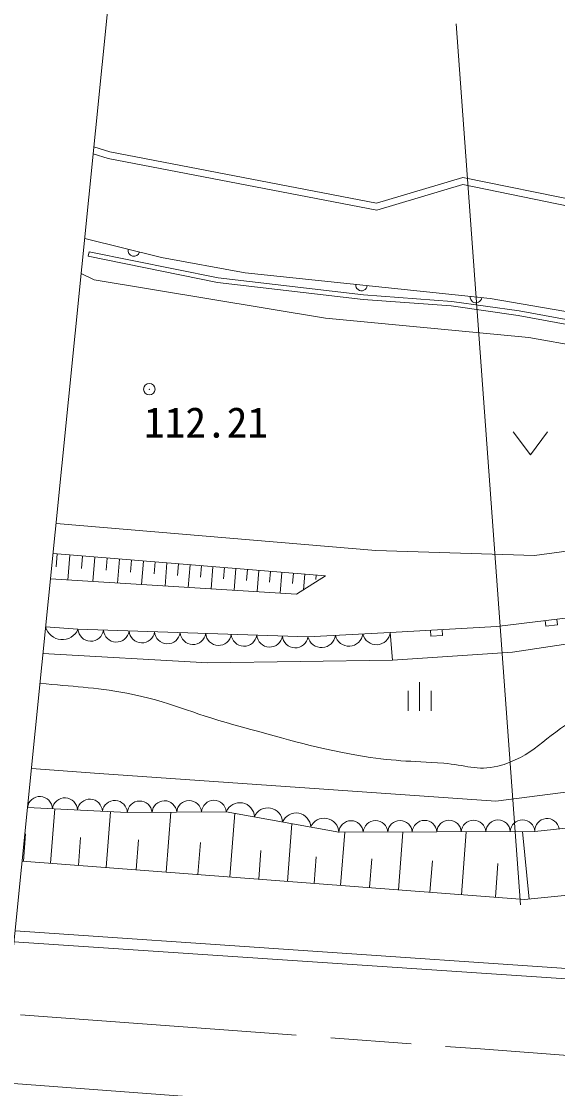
# Model space of a CAD drawing. Units: millimetres, scale not verified. Extents: x 40000 to 680000, y 20000 to 380000.
# Drawn here: x 73655 to 96933, y 298285 to 344612 of the extents above; entities that cross this region are included whole.
import ezdxf
from ezdxf.enums import TextEntityAlignment as Align

# ---------------------------------------------------------------- set-up
doc = ezdxf.new("R2010")
doc.units = ezdxf.units.MM
doc.header["$LTSCALE"] = 1000
doc.header["$PDMODE"] = 32
doc.header["$PDSIZE"] = 500
doc.linetypes.add('CHAIN', pattern=[18.5, 12, -1.5, 3.5, -1.5])
for name, color, linetype, lineweight in [('M-BGD', 7, 'Continuous', 13), ('M-BMK', 2, 'CHAIN', 13), ('M-STR-STRC', 7, 'Continuous', 13)]:
    doc.layers.add(name, color=color, linetype=linetype, lineweight=lineweight)
doc.styles.add('ＭＳ ゴシック', font='')
doc.styles.get('ＭＳ ゴシック').set_extended_font_data('MS Gothic')

msp = doc.modelspace()

# ---------------------------------------------------------------- linework, layer by layer
at = {"layer": 'M-BGD'}
for p, q in [((77838, 349424), (73082, 302136)), ((77494, 338946), (76806, 339171)), ((77419, 338655), (76776, 338865)), ((89085, 336419), (77419, 338655)), ((89070, 336727), (77494, 338946)), ((92811, 337840), (89070, 336727)), ((98478, 336678), (92811, 337840)), ((92824, 337531), (89085, 336419)), ((98396, 336389), (92824, 337531)), ((76556, 334418), (76596, 334614)), ((76596, 334614), (82198, 333472)), ((76556, 334418), (82167, 333274)), ((76818, 333386), (76252, 333661)), ((86851, 331735), (76818, 333386)), ((82167, 333274), (88494, 332542)), ((82198, 333472), (88513, 332741)), ((88513, 332741), (92338, 332456)), ((88494, 332542), (92316, 332257)), ((92316, 332257), (95225, 331849)), ((92338, 332456), (95257, 332047)), ((95687, 330896), (86851, 331735)), ((95225, 331849), (97420, 331442)), ((95257, 332047), (97460, 331638)), ((100277, 330071), (95687, 330896)), ((94998, 326790), (95748, 325790)), ((95748, 325790), (96498, 326790)), ((75162, 322822), (89044, 321649)), ((95929, 321433), (102704, 322344)), ((89044, 321649), (95929, 321433)), ((75030, 321507), (86861, 320541)), ((75208, 321492), (75163, 320938)), ((75762, 321447), (75673, 320361)), ((76305, 321403), (76261, 320860)), ((76848, 321358), (76761, 320294)), ((77380, 321315), (77337, 320783)), ((77912, 321272), (77827, 320229)), ((78433, 321229), (78391, 320708)), ((78955, 321186), (78871, 320165)), ((79465, 321145), (79424, 320634)), ((79976, 321103), (79894, 320102)), ((80476, 321062), (80435, 320562)), ((80977, 321021), (80897, 320041)), ((81475, 320981), (81435, 320490)), ((81973, 320940), (81895, 319980)), ((82472, 320899), (82432, 320419)), ((82970, 320858), (82893, 319918)), ((83468, 320818), (83430, 320348)), ((83967, 320777), (83892, 319857)), ((84465, 320736), (84427, 320276)), ((84963, 320696), (84890, 319796)), ((85462, 320655), (85425, 320205)), ((85960, 320614), (85905, 319942)), ((85602, 319752), (74919, 320407)), ((86861, 320541), (85602, 319752)), ((86458, 320573), (86443, 320380)), ((103722, 318552), (94971, 317230)), ((96396, 318602), (96427, 318353)), ((96427, 318353), (96923, 318415)), ((96923, 318415), (96892, 318663)), ((89766, 316888), (89669, 318084)), ((91416, 318182), (91430, 317932)), ((91430, 317932), (91930, 317960)), ((91930, 317960), (91916, 318210)), ((81746, 316763), (74594, 317169)), ((89766, 316888), (81746, 316763)), ((94971, 317230), (89766, 316888)), ((90441, 314678), (90441, 315553)), ((90941, 314678), (90941, 315928)), ((91441, 314678), (91441, 315553)), ((94243, 310763), (107624, 312477)), ((74092, 312175), (77037, 311959)), ((77037, 311959), (94243, 310763)), ((74923, 308070), (75104, 310430)), ((77342, 307885), (77527, 310303)), ((79940, 307686), (80139, 310284)), ((82705, 307474), (82917, 310239)), ((85207, 307282), (85398, 309784)), ((73743, 308161), (73834, 309341)), ((76133, 307977), (76225, 309187)), ((78641, 307785), (78740, 309084)), ((87513, 307106), (87690, 309412)), ((90024, 306913), (90217, 309425)), ((92759, 306704), (92968, 309438)), ((95699, 306516), (95407, 309451)), ((81322, 307580), (81428, 308963)), ((83956, 307378), (84052, 308629)), ((73688, 308165), (95487, 306495)), ((86360, 307194), (86448, 308347)), ((88769, 307010), (88865, 308265)), ((91392, 306809), (91496, 308176)), ((94229, 306591), (94342, 308062)), ((95487, 306495), (101140, 307056)), ((73384, 305136), (125666, 301554))]:
    msp.add_line(p, q, dxfattribs=at)
for points in [[(76406, 335191), (79734, 334365), (83374, 333699), (94004, 332580), (98123, 331866), (101957, 331072), (104912, 330323), (106512, 329645), (109528, 327270), (111689, 324766), (110028, 324193)], [(89669, 318084), (94299, 318343), (99641, 319001), (103557, 319732)], [(74710, 318329), (76111, 318223), (86093, 317897), (89669, 318084)], [(120124, 313780), (108660, 310809), (95941, 309453), (87434, 309411), (82548, 310307), (78254, 310265), (73922, 310492)]]:
    msp.add_lwpolyline(points, dxfattribs=at)
for centre, radius, start, end in [((78541, 334661), 250, 166.0485, 346.0485), ((88417, 333168), 250, 173.9936, 353.9936), ((93389, 332645), 250, 173.9936, 353.9936), ((75429, 318519), 744, 194.7765, 336.5418), ((76668, 318263), 558, 184.0811, 352.185), ((77777, 318226), 558, 184.0811, 352.185), ((78886, 318190), 558, 184.0811, 352.185), ((79995, 318154), 558, 184.0811, 352.185), ((81104, 318118), 558, 184.0811, 352.185), ((82213, 318082), 558, 184.0811, 352.185), ((83322, 318046), 558, 184.0811, 352.185), ((84431, 318009), 558, 184.0811, 352.185), ((85540, 317973), 558, 184.0811, 352.185), ((86683, 318035), 606, 193.0794, 352.8857), ((87875, 318097), 606, 193.0794, 352.8857), ((89067, 318159), 606, 193.0794, 352.8857), ((74461, 310420), 544, 1.642, 172.3663), ((75544, 310363), 544, 1.642, 172.3663), ((76627, 310307), 544, 1.642, 172.3663), ((77710, 310250), 544, 1.642, 172.3663), ((78791, 310232), 538, 4.6204, 176.4851), ((79865, 310243), 538, 4.6204, 176.4851), ((80938, 310253), 538, 4.6204, 176.4851), ((82012, 310264), 538, 4.6204, 176.4851), ((83135, 310062), 636, 1.9202, 157.2936), ((84356, 309838), 636, 1.9202, 157.2936), ((85578, 309614), 636, 1.9202, 157.2936), ((86799, 309389), 636, 1.9202, 157.2936), ((91156, 309397), 533, 3.8035, 176.7685), ((92219, 309402), 533, 3.8035, 176.7685), ((93283, 309407), 533, 3.8035, 176.7685), ((94346, 309413), 533, 3.8035, 176.7685), ((95409, 309418), 533, 3.8035, 176.7685), ((96475, 309476), 534, 9.7402, 182.4269), ((87966, 309381), 533, 3.8035, 176.7685), ((89029, 309386), 533, 3.8035, 176.7685), ((90093, 309391), 533, 3.8035, 176.7685)]:
    msp.add_arc(centre, radius, start, end, dxfattribs=at)
msp.add_open_spline([(74464, 315877), (75915, 315730), (76772, 315723), (78234, 315447), (80089, 315097), (81048, 314574), (82871, 314083), (84975, 313516), (86140, 313116), (88287, 312742), (89717, 312493), (90540, 312512), (91987, 312409), (92903, 312344), (93444, 312058), (94334, 312284), (95846, 312667), (96392, 313584), (97741, 314367), (99853, 315593), (101011, 316333), (103208, 317398), (104989, 318261), (106029, 318683), (107929, 319235), (110224, 319903), (111660, 319505), (114005, 319971), (114811, 320132), (115258, 320266), (116024, 320563), (116492, 320745), (116661, 320814), (117204, 321078)], degree=3, knots=[0, 0, 0, 0, 1, 1, 1, 2, 2, 2, 3, 3, 3, 4, 4, 4, 5, 5, 5, 6, 6, 6, 7, 7, 7, 8, 8, 8, 9, 9, 9, 10, 10, 10, 11, 11, 11, 11], dxfattribs=at)
msp.add_point((79211, 328645), dxfattribs=at)
at = {"layer": 'M-BMK'}
for p, q in [((73620, 301494), (93579, 300006)), ((93579, 300006), (113524, 298518))]:
    msp.add_line(p, q, dxfattribs=at)
at = {"layer": 'M-STR-STRC'}
for p, q in [((95323, 306269), (92528, 344506)), ((73336, 304664), (168344, 298285)), ((72722, 298553), (166936, 291526))]:
    msp.add_line(p, q, dxfattribs=at)

# ---------------------------------------------------------------- texts
at = {"layer": 'M-BGD', "style": 'ＭＳ ゴシック'}
msp.add_text('112.21', height=1320, dxfattribs=at).set_placement((78979, 327206), align=Align.MIDDLE_LEFT)

doc.saveas('drawing.dxf')
